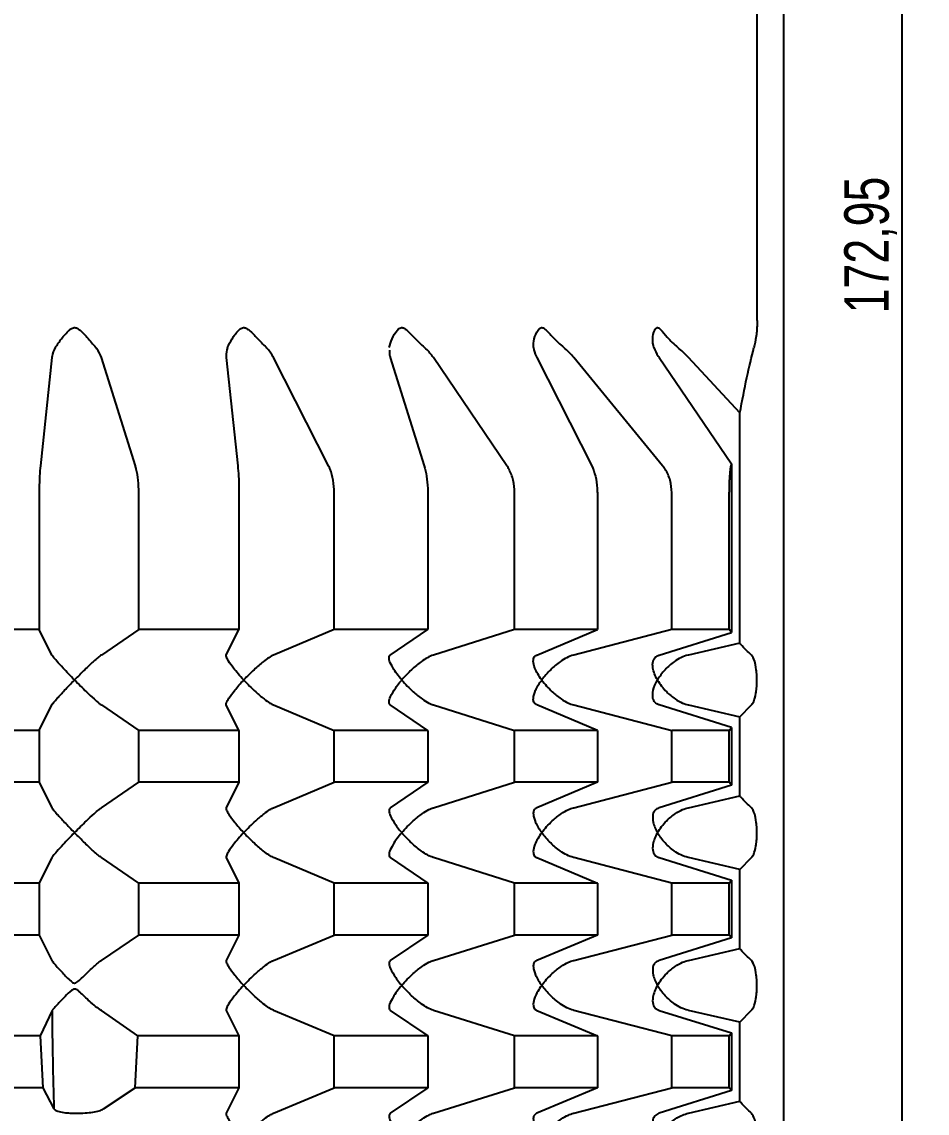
# Model space of a CAD drawing. Header units: millimetres. Extents: x 8 to 832, y 8 to 585.
# Drawn here: x 575.8 to 646.9, y 268.6 to 354.4 of the extents above; entities that cross this region are included whole.
import ezdxf

# ---------------------------------------------------------------- set-up
doc = ezdxf.new("R2010")
doc.units = ezdxf.units.MM
doc.layers.add('DIMENSIONS', color=2, linetype='Continuous')
doc.layers.add('OUTLINE', color=7, linetype='Continuous', lineweight=25)
doc.styles.add('SLDTEXTSTYLE0', font='TXT', dxfattribs={"width": 0.75})
doc.dimstyles.new('SLDDIMSTYLE2', dxfattribs={"dimtxt": 3.5, "dimasz": 2, "dimexe": 0, "dimexo": 0.0625, "dimgap": 0.875, "dimtad": 1, "dimrnd": 1e-09, "dimzin": 12, "dimdsep": 46, "dimtxsty": 'SLDTEXTSTYLE0', "dimsah": 1, "dimcen": 0.09, "dimadec": 0, "dimazin": 3, "dimtfac": 1, "dimtofl": 0, "dimtmove": 0, "dimatfit": 3, "dimfxl": 0, "dimfrac": 2, "dimtolj": 1, "dimtzin": 12, "dimarcsym": 0})

# ---------------------------------------------------------------- blocks, each defined once
blk = doc.blocks.new('_D_114')
at = {"layer": 'DIMENSIONS'}
for p, q in [((636.112, 425.068), (646.929, 425.068)), ((644.929, 425.068), (644.929, 252.118)), ((582.832, 252.118), (646.929, 252.118))]:
    blk.add_line(p, q, dxfattribs=at)
for points in [[(644.929, 425.068), (644.429, 423.068), (645.429, 423.068)], [(644.929, 252.118), (645.429, 254.118), (644.429, 254.118)]]:
    blk.add_solid(points, dxfattribs=at)
at = {"layer": 'DIMENSIONS', "insert": (640.417, 331.481), "char_height": 3.5, "attachment_point": 1, "rotation": 90, "style": 'SLDTEXTSTYLE0'}
blk.add_mtext('172,95', dxfattribs=at)

msp = doc.modelspace()

# ---------------------------------------------------------------- linework, layer by layer
at = {"layer": 'OUTLINE'}
for p, q in [((635.66249, 180.11771), (635.66249, 425.01687)), ((633.57611, 330.91036), (633.57611, 375.36771)), ((578.17685, 328.00481), (577.27455, 319.49639)), ((584.73546, 319.49639), (582.06801, 328.00481)), ((591.87758, 328.00481), (592.77988, 319.49639)), ((599.91471, 319.49639), (595.59868, 328.00481)), ((604.76037, 328.00481), (607.42783, 319.49639)), ((613.92476, 319.49639), (608.14878, 328.00481)), ((616.26219, 328.00481), (620.57822, 319.49639)), ((626.1533, 319.49639), (619.16981, 328.00481)), ((625.88034, 328.00481), (631.54914, 319.65452)), ((632.21954, 323.65015), (628.1801, 328.00481)), ((632.21954, 305.55573), (632.21954, 323.65015)), ((631.52445, 319.49639), (631.54914, 319.65452)), ((631.54914, 319.65452), (631.54914, 306.40502)), ((577.18154, 317.37507), (577.18154, 306.62541)), ((585.01044, 306.62541), (585.01044, 317.37507)), ((592.87289, 317.37507), (592.87289, 306.62541)), ((600.35963, 306.62541), (600.35963, 317.37507)), ((607.70281, 317.37507), (607.70281, 306.62541)), ((614.52018, 306.62541), (614.52018, 317.37507)), ((621.02314, 317.37507), (621.02314, 306.62541)), ((626.87319, 306.62541), (626.87319, 317.37507)), ((631.38927, 306.62541), (631.38927, 317.37507)), ((577.18154, 306.62541), (569.14343, 306.62541)), ((578.17685, 304.63012), (577.18154, 306.62541)), ((585.01044, 306.62541), (582.06801, 304.63012)), ((592.87289, 306.62541), (585.01044, 306.62541)), ((591.87758, 304.63012), (592.87289, 306.62541)), ((600.35963, 306.62541), (595.59868, 304.63012)), ((607.70281, 306.62541), (600.35963, 306.62541)), ((604.76037, 304.63012), (607.70281, 306.62541)), ((614.52018, 306.62541), (608.14878, 304.63012)), ((621.02314, 306.62541), (614.52018, 306.62541)), ((616.26219, 304.63012), (621.02314, 306.62541)), ((626.87319, 306.62541), (619.16981, 304.63012)), ((625.88034, 304.63012), (631.54914, 306.40502)), ((631.38927, 306.62541), (626.87319, 306.62541)), ((631.54914, 306.40502), (631.38927, 306.62541)), ((632.21954, 305.55573), (628.1801, 304.63012)), ((578.18012, 304.62401), (578.17685, 304.63012)), ((582.06801, 304.63012), (582.05877, 304.62401)), ((591.87474, 304.62401), (591.87758, 304.63012)), ((595.59868, 304.63012), (595.58387, 304.62401)), ((604.75154, 304.62401), (604.76037, 304.63012)), ((608.14878, 304.63012), (608.12905, 304.62401)), ((616.24775, 304.62401), (616.26219, 304.63012)), ((619.16981, 304.63012), (619.14602, 304.62401)), ((625.86093, 304.62401), (625.88034, 304.63012)), ((628.1801, 304.63012), (628.1533, 304.62401)), ((577.18154, 298.71002), (578.17685, 300.70531)), ((578.17685, 300.70531), (578.18012, 300.71142)), ((582.05877, 300.71142), (582.06801, 300.70531)), ((582.06801, 300.70531), (585.01044, 298.71002)), ((591.87758, 300.70531), (591.87474, 300.71142)), ((592.87289, 298.71002), (591.87758, 300.70531)), ((595.58387, 300.71142), (595.59868, 300.70531)), ((595.59868, 300.70531), (600.35963, 298.71002)), ((604.76037, 300.70531), (604.75154, 300.71142)), ((607.70281, 298.71002), (604.76037, 300.70531)), ((608.12905, 300.71142), (608.14878, 300.70531)), ((608.14878, 300.70531), (614.52018, 298.71002)), ((616.26219, 300.70531), (616.24775, 300.71142)), ((621.02314, 298.71002), (616.26219, 300.70531)), ((619.14602, 300.71142), (619.16981, 300.70531)), ((619.16981, 300.70531), (626.87319, 298.71002)), ((625.88034, 300.70531), (625.86093, 300.71142)), ((631.54914, 298.9304), (625.88034, 300.70531)), ((628.1533, 300.71142), (628.1801, 300.70531)), ((628.1801, 300.70531), (632.21954, 299.7797)), ((632.21954, 299.7797), (633.13101, 300.71142)), ((632.21954, 293.55573), (632.21954, 299.7797)), ((577.18154, 298.71002), (569.14343, 298.71002)), ((577.18154, 298.71002), (577.18154, 294.6254)), ((585.01044, 294.6254), (585.01044, 298.71002)), ((592.87289, 298.71002), (585.01044, 298.71002)), ((592.87289, 298.71002), (592.87289, 294.6254)), ((600.35963, 294.6254), (600.35963, 298.71002)), ((607.70281, 298.71002), (600.35963, 298.71002)), ((607.70281, 298.71002), (607.70281, 294.6254)), ((614.52018, 294.6254), (614.52018, 298.71002)), ((621.02314, 298.71002), (614.52018, 298.71002)), ((621.02314, 298.71002), (621.02314, 294.6254)), ((631.38927, 298.71002), (626.87319, 298.71002)), ((626.87319, 294.6254), (626.87319, 298.71002)), ((631.38927, 298.71002), (631.54914, 298.9304)), ((631.38927, 294.6254), (631.38927, 298.71002)), ((631.54914, 298.9304), (631.54914, 294.40502)), ((577.18154, 294.6254), (569.14343, 294.6254)), ((577.18154, 294.6254), (578.17685, 292.63012)), ((582.06801, 292.63012), (585.01044, 294.6254)), ((592.87289, 294.6254), (585.01044, 294.6254)), ((592.87289, 294.6254), (591.87758, 292.63012)), ((595.59868, 292.63012), (600.35963, 294.6254)), ((607.70281, 294.6254), (600.35963, 294.6254)), ((607.70281, 294.6254), (604.76037, 292.63012)), ((608.14878, 292.63012), (614.52018, 294.6254)), ((621.02314, 294.6254), (614.52018, 294.6254)), ((621.02314, 294.6254), (616.26219, 292.63012)), ((619.16981, 292.63012), (626.87319, 294.6254)), ((631.54914, 294.40502), (625.88034, 292.63012)), ((631.38927, 294.6254), (626.87319, 294.6254)), ((631.54914, 294.40502), (631.38927, 294.6254)), ((628.1801, 292.63012), (632.21954, 293.55573)), ((578.17685, 292.63012), (578.18012, 292.62401)), ((582.05877, 292.62401), (582.06801, 292.63012)), ((591.87758, 292.63012), (591.87474, 292.62401)), ((595.58387, 292.62401), (595.59868, 292.63012)), ((604.76037, 292.63012), (604.75154, 292.62401)), ((608.12905, 292.62401), (608.14878, 292.63012)), ((616.26219, 292.63012), (616.24775, 292.62401)), ((619.14602, 292.62401), (619.16981, 292.63012)), ((625.88034, 292.63012), (625.86093, 292.62401)), ((628.1533, 292.62401), (628.1801, 292.63012)), ((578.17685, 288.70531), (577.18154, 286.71003)), ((578.18012, 288.71142), (578.17685, 288.70531)), ((582.06801, 288.70531), (582.05877, 288.71142)), ((585.01044, 286.71003), (582.06801, 288.70531)), ((591.87474, 288.71142), (591.87758, 288.70531)), ((591.87758, 288.70531), (592.87289, 286.71003)), ((595.59868, 288.70531), (595.58387, 288.71142)), ((600.35963, 286.71003), (595.59868, 288.70531)), ((604.75154, 288.71142), (604.76037, 288.70531)), ((604.76037, 288.70531), (607.70281, 286.71003)), ((608.14878, 288.70531), (608.12905, 288.71142)), ((614.52018, 286.71003), (608.14878, 288.70531)), ((616.24775, 288.71142), (616.26219, 288.70531)), ((616.26219, 288.70531), (621.02314, 286.71003)), ((619.16981, 288.70531), (619.14602, 288.71142)), ((626.87319, 286.71003), (619.16981, 288.70531)), ((625.86093, 288.71142), (625.88034, 288.70531)), ((625.88034, 288.70531), (631.54914, 286.93041)), ((628.1801, 288.70531), (628.1533, 288.71142)), ((632.21954, 287.7797), (628.1801, 288.70531)), ((632.21954, 287.7797), (633.13101, 288.71142)), ((632.21954, 281.55573), (632.21954, 287.7797)), ((577.18154, 286.71003), (569.14343, 286.71003)), ((577.18154, 286.71003), (577.18154, 282.6254)), ((592.87289, 286.71003), (585.01044, 286.71003)), ((585.01044, 282.6254), (585.01044, 286.71003)), ((592.87289, 286.71003), (592.87289, 282.6254)), ((607.70281, 286.71003), (600.35963, 286.71003)), ((600.35963, 282.6254), (600.35963, 286.71003)), ((607.70281, 286.71003), (607.70281, 282.6254)), ((614.52018, 282.6254), (614.52018, 286.71003)), ((621.02314, 286.71003), (614.52018, 286.71003)), ((621.02314, 286.71003), (621.02314, 282.6254)), ((626.87319, 282.6254), (626.87319, 286.71003)), ((631.38927, 286.71003), (626.87319, 286.71003)), ((631.38927, 286.71003), (631.54914, 286.93041)), ((631.38927, 282.6254), (631.38927, 286.71003)), ((631.54914, 286.93041), (631.54914, 282.40502)), ((577.18154, 282.6254), (569.14343, 282.6254)), ((577.18154, 282.6254), (578.17685, 280.63012)), ((582.06801, 280.63012), (585.01044, 282.6254)), ((592.87289, 282.6254), (585.01044, 282.6254)), ((592.87289, 282.6254), (591.87758, 280.63012)), ((595.59868, 280.63012), (600.35963, 282.6254)), ((607.70281, 282.6254), (600.35963, 282.6254)), ((607.70281, 282.6254), (604.76037, 280.63012)), ((608.14878, 280.63012), (614.52018, 282.6254)), ((621.02314, 282.6254), (614.52018, 282.6254)), ((621.02314, 282.6254), (616.26219, 280.63012)), ((619.16981, 280.63012), (626.87319, 282.6254)), ((631.54914, 282.40502), (625.88034, 280.63012)), ((631.38927, 282.6254), (626.87319, 282.6254)), ((631.54914, 282.40502), (631.38927, 282.6254)), ((628.1801, 280.63012), (632.21954, 281.55573)), ((578.17685, 280.63012), (578.18012, 280.62401)), ((582.05877, 280.62401), (582.06801, 280.63012)), ((591.87758, 280.63012), (591.87474, 280.62401)), ((595.58387, 280.62401), (595.59868, 280.63012)), ((604.76037, 280.63012), (604.75154, 280.62401)), ((608.12905, 280.62401), (608.14878, 280.63012)), ((616.26219, 280.63012), (616.24775, 280.62401)), ((619.14602, 280.62401), (619.16981, 280.63012)), ((625.88034, 280.63012), (625.86093, 280.62401)), ((628.1533, 280.62401), (628.1801, 280.63012)), ((578.18901, 276.6806), (577.2697, 274.71002)), ((578.20919, 276.71142), (578.18901, 276.6806)), ((582.08016, 276.6806), (582.02987, 276.71142)), ((584.92323, 274.71002), (582.08016, 276.6806)), ((591.87474, 276.71142), (591.87758, 276.70531)), ((591.87758, 276.70531), (592.87289, 274.71002)), ((595.59868, 276.70531), (595.58387, 276.71142)), ((600.35963, 274.71002), (595.59868, 276.70531)), ((604.75154, 276.71142), (604.76037, 276.70531)), ((604.76037, 276.70531), (607.70281, 274.71002)), ((608.14878, 276.70531), (608.12905, 276.71142)), ((614.52018, 274.71002), (608.14878, 276.70531)), ((616.24775, 276.71142), (616.26219, 276.70531)), ((616.26219, 276.70531), (621.02314, 274.71002)), ((619.16981, 276.70531), (619.14602, 276.71142)), ((626.87319, 274.71002), (619.16981, 276.70531)), ((625.86093, 276.71142), (625.88034, 276.70531)), ((625.88034, 276.70531), (631.54914, 274.9304)), ((628.1801, 276.70531), (628.1533, 276.71142)), ((632.21954, 275.7797), (628.1801, 276.70531)), ((632.21954, 275.7797), (633.13101, 276.71142)), ((632.21954, 269.55573), (632.21954, 275.7797)), ((577.2697, 274.71002), (569.05528, 274.71002)), ((577.2697, 274.71002), (577.47025, 270.62541)), ((584.72474, 270.62541), (584.92323, 274.71002)), ((592.87289, 274.71002), (584.92323, 274.71002)), ((592.87289, 274.71002), (592.87289, 270.62541)), ((600.35963, 270.62541), (600.35963, 274.71002)), ((607.70281, 274.71002), (600.35963, 274.71002)), ((607.70281, 274.71002), (607.70281, 270.62541)), ((614.52018, 270.62541), (614.52018, 274.71002)), ((621.02314, 274.71002), (614.52018, 274.71002)), ((621.02314, 274.71002), (621.02314, 270.62541)), ((626.87319, 270.62541), (626.87319, 274.71002)), ((631.38927, 274.71002), (626.87319, 274.71002)), ((631.38927, 274.71002), (631.54914, 274.9304)), ((631.38927, 270.62541), (631.38927, 274.71002)), ((631.54914, 274.9304), (631.54914, 270.40503)), ((577.47025, 270.62541), (568.85472, 270.62541)), ((577.47025, 270.62541), (578.33617, 268.95396)), ((582.22733, 268.95396), (584.72474, 270.62541)), ((592.87289, 270.62541), (584.72474, 270.62541)), ((592.87289, 270.62541), (591.87758, 268.63012)), ((595.59868, 268.63012), (600.35963, 270.62541)), ((607.70281, 270.62541), (600.35963, 270.62541)), ((607.70281, 270.62541), (604.76037, 268.63012)), ((608.14878, 268.63012), (614.52018, 270.62541)), ((621.02314, 270.62541), (614.52018, 270.62541)), ((621.02314, 270.62541), (616.26219, 268.63012)), ((619.16981, 268.63012), (626.87319, 270.62541)), ((631.54914, 270.40503), (625.88034, 268.63012)), ((631.38927, 270.62541), (626.87319, 270.62541)), ((631.54914, 270.40503), (631.38927, 270.62541)), ((628.1801, 268.63012), (632.21954, 269.55573)), ((579.79365, 268.62401), (580.45104, 268.62401)), ((591.87758, 268.63012), (591.87474, 268.62401)), ((595.58387, 268.62401), (595.59868, 268.63012)), ((604.76037, 268.63012), (604.75154, 268.62401)), ((608.12905, 268.62401), (608.14878, 268.63012)), ((616.26219, 268.63012), (616.24775, 268.62401)), ((619.14602, 268.62401), (619.16981, 268.63012)), ((625.88034, 268.63012), (625.86093, 268.62401)), ((628.1533, 268.62401), (628.1801, 268.63012))]:
    msp.add_line(p, q, dxfattribs=at)
msp.add_arc((927.22794, 279.46382), 349.05003, 180.4568633, 181.7254304, dxfattribs=at)
for points, knots in [([(578.44345, 328.78904), (578.59701, 329.01365), (578.89696, 329.45238), (579.35044, 330.00451), (579.69466, 330.28315), (579.85032, 330.35806), (579.98877, 330.37097), (580.14572, 330.32842), (580.49431, 330.0944), (581.01248, 329.51704), (581.41149, 329.05367), (581.63937, 328.78904)], [0, 0, 0, 0, 0.2054856, 0.40137398, 0.44817047, 0.48140823, 0.50657292, 0.53170732, 0.57896111, 0.75954055, 1, 1, 1, 1]), ([(591.97049, 328.78904), (592.07868, 329.01365), (592.29003, 329.45238), (592.68503, 330.00451), (593.00104, 330.28315), (593.14698, 330.35806), (593.2789, 330.37097), (593.43057, 330.32842), (593.77392, 330.0944), (594.30529, 329.51704), (594.76448, 329.05367), (595.02673, 328.78904)], [0, 0, 0, 0, 0.20548645, 0.40137452, 0.44817083, 0.4814086, 0.5065731, 0.53170759, 0.57896136, 0.75954069, 1, 1, 1, 1]), ([(604.67552, 328.78904), (604.73363, 329.01365), (604.84713, 329.45238), (605.16639, 330.00451), (605.44038, 330.28315), (605.57022, 330.35806), (605.68986, 330.37097), (605.82961, 330.32842), (606.15271, 330.0944), (606.67405, 329.51704), (607.17336, 329.05367), (607.45852, 328.78904)], [0, 0, 0, 0, 0.20548589, 0.40137416, 0.44817054, 0.48140801, 0.50657271, 0.53170721, 0.57896089, 0.75954035, 1, 1, 1, 1]), ([(616.00329, 328.78904), (616.00877, 329.01365), (616.01946, 329.45238), (616.24903, 330.00451), (616.46902, 330.28315), (616.57709, 330.35806), (616.67921, 330.37097), (616.80095, 330.32842), (617.08968, 330.0944), (617.5782, 329.51704), (618.0958, 329.05367), (618.3914, 328.78904)], [0, 0, 0, 0, 0.20548585, 0.4013741, 0.4481705, 0.48140812, 0.50657276, 0.53170735, 0.5789611, 0.75954039, 1, 1, 1, 1]), ([(625.45871, 328.78904), (625.41132, 329.01365), (625.31874, 329.45238), (625.44858, 330.00451), (625.60495, 330.28316), (625.68653, 330.35806), (625.76667, 330.37097), (625.86507, 330.32842), (626.10681, 330.0944), (626.54117, 329.51704), (627.05444, 329.05367), (627.34757, 328.78904)], [0, 0, 0, 0, 0.20548603, 0.40137402, 0.44817026, 0.48140813, 0.50657284, 0.53170729, 0.57896082, 0.75954022, 1, 1, 1, 1]), ([(633.57611, 330.91036), (633.57486, 330.79576), (633.57205, 330.5372), (633.54559, 330.09572), (633.46779, 329.37704), (633.38546, 329.03829), (633.32488, 328.78904)], [0, 0, 0, 0, 0.09129537, 0.20597749, 0.41575328, 1, 1, 1, 1]), ([(578.44345, 328.78904), (578.3361, 328.56568), (578.21314, 328.30987), (578.18094, 328.03916), (578.17685, 328.00481)], [0, 0, 0, 0, 0.87310548, 1, 1, 1, 1]), ([(582.06801, 328.00481), (581.97259, 328.24026), (581.86298, 328.51077), (581.66502, 328.75712), (581.63937, 328.78904)], [0, 0, 0, 0, 0.8704346, 1, 1, 1, 1]), ([(591.97049, 328.78904), (591.91381, 328.56568), (591.8489, 328.30987), (591.87435, 328.03916), (591.87758, 328.00481)], [0, 0, 0, 0, 0.87310709, 1, 1, 1, 1]), ([(595.59868, 328.00481), (595.45858, 328.24035), (595.29768, 328.51085), (595.05774, 328.75719), (595.02673, 328.78904)], [0, 0, 0, 0, 0.87073452, 1, 1, 1, 1]), ([(604.6922, 328.58259), (604.69054, 328.42677), (604.68854, 328.23845), (604.7498, 328.03919), (604.76037, 328.00481)], [0, 0, 0, 0, 0.82746376, 1, 1, 1, 1]), ([(608.14878, 328.00481), (607.97013, 328.24038), (607.76498, 328.51088), (607.49357, 328.75722), (607.45852, 328.78904)], [0, 0, 0, 0, 0.87085849, 1, 1, 1, 1]), ([(616.00329, 328.78904), (616.05309, 328.56568), (616.11012, 328.30986), (616.24506, 328.03916), (616.26219, 328.00481)], [0, 0, 0, 0, 0.87310259, 1, 1, 1, 1]), ([(619.16981, 328.00481), (618.96042, 328.24039), (618.72, 328.5109), (618.42897, 328.75724), (618.3914, 328.78904)], [0, 0, 0, 0, 0.87092072, 1, 1, 1, 1]), ([(625.45871, 328.78904), (625.55964, 328.56568), (625.67524, 328.30986), (625.85724, 328.03916), (625.88034, 328.00481)], [0, 0, 0, 0, 0.873102819, 1, 1, 1, 1]), ([(628.1801, 328.00481), (627.94913, 328.2404), (627.68394, 328.51091), (627.38602, 328.75725), (627.34757, 328.78904)], [0, 0, 0, 0, 0.87095462, 1, 1, 1, 1]), ([(632.21954, 323.65015), (632.39966, 324.61032), (632.76064, 326.53466), (633.13654, 328.03654), (633.32488, 328.78904)], [0, 0, 0, 0, 0.49895965, 1, 1, 1, 1]), ([(577.27455, 319.49639), (577.252, 319.23702), (577.20688, 318.71812), (577.18372, 317.93774), (577.18198, 317.48917), (577.18154, 317.37507)], [0, 0, 0, 0, 0.42700344, 0.85425789, 1, 1, 1, 1]), ([(585.01044, 317.37507), (585.00018, 317.70865), (584.97966, 318.3758), (584.85601, 319.081), (584.76058, 319.40983), (584.73546, 319.49639)], [0, 0, 0, 0, 0.42420683, 0.84841806, 1, 1, 1, 1]), ([(592.77988, 319.49639), (592.80243, 319.23702), (592.84755, 318.71812), (592.87071, 317.93774), (592.87245, 317.48917), (592.87289, 317.37507)], [0, 0, 0, 0, 0.42700345, 0.85425789, 1, 1, 1, 1]), ([(600.35963, 317.37507), (600.34303, 317.70865), (600.30982, 318.3758), (600.10975, 319.081), (599.95536, 319.40983), (599.91471, 319.49639)], [0, 0, 0, 0, 0.42420649, 0.84841762, 1, 1, 1, 1]), ([(607.42783, 319.49639), (607.49451, 319.23702), (607.6279, 318.71813), (607.69636, 317.93774), (607.7015, 317.48917), (607.70281, 317.37507)], [0, 0, 0, 0, 0.42700456, 0.85425812, 1, 1, 1, 1]), ([(614.52018, 317.37507), (614.49796, 317.70865), (614.45352, 318.3758), (614.18578, 319.081), (613.97915, 319.40983), (613.92476, 319.49639)], [0, 0, 0, 0, 0.42420656, 0.84841828, 1, 1, 1, 1]), ([(620.57822, 319.49639), (620.6861, 319.23702), (620.90193, 318.71813), (621.01271, 317.93774), (621.02103, 317.48917), (621.02314, 317.37507)], [0, 0, 0, 0, 0.42700373, 0.85425781, 1, 1, 1, 1]), ([(626.87319, 317.37507), (626.84633, 317.70865), (626.7926, 318.3758), (626.46889, 319.081), (626.21906, 319.40983), (626.1533, 319.49639)], [0, 0, 0, 0, 0.42420685, 0.84841781, 1, 1, 1, 1]), ([(631.38927, 317.37507), (631.39062, 317.54679), (631.39374, 317.94382), (631.42419, 318.59576), (631.47116, 319.12601), (631.50996, 319.39563), (631.52445, 319.49639)], [0, 0, 0, 0, 0.18693626, 0.4322005, 0.78778204, 1, 1, 1, 1]), ([(633.13101, 304.62401), (632.85575, 304.88297), (632.55173, 305.169), (632.24825, 305.52231), (632.21954, 305.55573)], [0, 0, 0, 0, 0.90540719, 1, 1, 1, 1]), ([(579.95684, 302.66771), (579.95476, 302.66984), (579.64648, 302.98459), (579.13565, 303.51883), (578.58134, 304.12667), (578.27933, 304.47826), (578.20938, 304.58103), (578.18012, 304.62401)], [0, 0, 0, 0, 0.002661061, 0.394340206, 0.66025806, 0.857901346, 1, 1, 1, 1]), ([(582.05877, 304.62401), (581.9777, 304.56484), (581.81608, 304.44688), (581.36427, 304.0473), (580.86582, 303.57547), (580.36417, 303.08056), (580.09285, 302.80653), (579.95892, 302.66984), (579.95684, 302.66771)], [0, 0, 0, 0, 0.18305017, 0.36491175, 0.65750488, 0.82891589, 0.99734164, 1, 1, 1, 1]), ([(593.24859, 302.66771), (593.2466, 302.66984), (592.95186, 302.98458), (592.4884, 303.51884), (592.05204, 304.12667), (591.86488, 304.47826), (591.87183, 304.58103), (591.87474, 304.62401)], [0, 0, 0, 0, 0.00266114, 0.39433996, 0.66025845, 0.85790103, 1, 1, 1, 1]), ([(595.58387, 304.62401), (595.46681, 304.56484), (595.23344, 304.44688), (594.69737, 304.0473), (594.1555, 303.57547), (593.64397, 303.08056), (593.37869, 302.80654), (593.25058, 302.66984), (593.24859, 302.66771)], [0, 0, 0, 0, 0.183051335, 0.364912123, 0.657505335, 0.828916009, 0.997341824, 1, 1, 1, 1]), ([(605.66249, 302.66771), (605.66068, 302.66984), (605.39235, 302.98454), (604.99651, 303.51885), (604.69718, 304.12667), (604.63304, 304.47826), (604.71659, 304.58103), (604.75154, 304.62401)], [0, 0, 0, 0, 0.00266144, 0.39434057, 0.66025858, 0.85790143, 1, 1, 1, 1]), ([(608.12905, 304.62401), (607.98111, 304.56484), (607.68619, 304.44688), (607.08929, 304.0473), (606.52769, 303.57547), (606.02863, 303.08056), (605.78097, 302.80655), (605.6643, 302.66984), (605.66249, 302.66771)], [0, 0, 0, 0, 0.18305047, 0.36491173, 0.65750518, 0.82891601, 0.99734195, 1, 1, 1, 1]), ([(616.65598, 302.66771), (616.65442, 302.66984), (616.42426, 302.98452), (616.11333, 303.51885), (615.9641, 304.12667), (616.02579, 304.47826), (616.18229, 304.58103), (616.24775, 304.62401)], [0, 0, 0, 0, 0.00266164, 0.39434025, 0.66025874, 0.85790176, 1, 1, 1, 1]), ([(619.14602, 304.62401), (618.97367, 304.56484), (618.63009, 304.44688), (617.99845, 304.0473), (617.44167, 303.57547), (616.97687, 303.08056), (616.75771, 302.80655), (616.65753, 302.66984), (616.65598, 302.66771)], [0, 0, 0, 0, 0.18305073, 0.36491204, 0.65750534, 0.82891591, 0.9973419, 1, 1, 1, 1]), ([(625.74859, 302.66771), (625.74736, 302.66984), (625.56545, 302.98455), (625.35297, 303.51884), (625.36039, 304.12667), (625.54521, 304.47826), (625.76782, 304.58103), (625.86093, 304.62401)], [0, 0, 0, 0, 0.00266134, 0.39433986, 0.66025853, 0.85790111, 1, 1, 1, 1]), ([(628.1533, 304.62401), (627.96407, 304.56484), (627.58683, 304.44688), (626.94807, 304.0473), (626.42041, 303.57548), (626.01023, 303.08055), (625.82906, 302.80657), (625.74982, 302.66984), (625.74859, 302.66771)], [0, 0, 0, 0, 0.18305027, 0.36491208, 0.65750535, 0.82891617, 0.99734231, 1, 1, 1, 1]), ([(633.13101, 300.71142), (633.19005, 300.77893), (633.30769, 300.91347), (633.44301, 301.40116), (633.52135, 301.92092), (633.54846, 302.24309), (633.55939, 302.47124), (633.56183, 302.70115), (633.55716, 302.92564), (633.54105, 303.20916), (633.48557, 303.71345), (633.34611, 304.31714), (633.21537, 304.50366), (633.13101, 304.62401)], [0, 0, 0, 0, 0.18330901, 0.36528116, 0.43460558, 0.45987779, 0.48537382, 0.50322436, 0.52107556, 0.5464926, 0.59290422, 0.73732252, 1, 1, 1, 1]), ([(578.18012, 300.71142), (578.22165, 300.77058), (578.30443, 300.88852), (578.65237, 301.28825), (579.19712, 301.88148), (579.68742, 302.39264), (579.95476, 302.66559), (579.95684, 302.66771)], [0, 0, 0, 0, 0.183218332, 0.365245368, 0.658105175, 0.997339474, 1, 1, 1, 1]), ([(579.95684, 302.66771), (579.95892, 302.66559), (580.26727, 302.35087), (580.80313, 301.81659), (581.45116, 301.20876), (581.85482, 300.85717), (581.99862, 300.7544), (582.05877, 300.71142)], [0, 0, 0, 0, 0.00266132, 0.39434089, 0.66025904, 0.85790143, 1, 1, 1, 1]), ([(591.87474, 300.71142), (591.87491, 300.77058), (591.87527, 300.88852), (592.10397, 301.28825), (592.54298, 301.88147), (592.99101, 302.39265), (593.2466, 302.66559), (593.24859, 302.66771)], [0, 0, 0, 0, 0.18321849, 0.36524566, 0.65810558, 0.9973394, 1, 1, 1, 1]), ([(593.24859, 302.66771), (593.25058, 302.66559), (593.54552, 302.35085), (594.08301, 301.81659), (594.79644, 301.20876), (595.2841, 300.85717), (595.49547, 300.7544), (595.58387, 300.71142)], [0, 0, 0, 0, 0.00266114, 0.39434026, 0.66025807, 0.85790164, 1, 1, 1, 1]), ([(604.75154, 300.71142), (604.71036, 300.77058), (604.62827, 300.88852), (604.72774, 301.28825), (605.04182, 301.88146), (605.42799, 302.39268), (605.66068, 302.66559), (605.66249, 302.66771)], [0, 0, 0, 0, 0.18321763, 0.3652446, 0.65810537, 0.9973391, 1, 1, 1, 1]), ([(605.66249, 302.66771), (605.6643, 302.66559), (605.93293, 302.35084), (606.44856, 301.8166), (607.19621, 301.20876), (607.74656, 300.85717), (608.01625, 300.7544), (608.12905, 300.71142)], [0, 0, 0, 0, 0.00266101, 0.3943404, 0.66025864, 0.85790201, 1, 1, 1, 1]), ([(616.24775, 300.71142), (616.16701, 300.77058), (616.00606, 300.88852), (615.97196, 301.28826), (616.14737, 301.88145), (616.45483, 302.3927), (616.65442, 302.66559), (616.65598, 302.66771)], [0, 0, 0, 0, 0.18321783, 0.36524476, 0.65810488, 0.9973389, 1, 1, 1, 1]), ([(616.65598, 302.66771), (616.65753, 302.66559), (616.88817, 302.35084), (617.35933, 301.8166), (618.10855, 301.20876), (618.69753, 300.85717), (619.01376, 300.7544), (619.14602, 300.71142)], [0, 0, 0, 0, 0.00266106, 0.39434038, 0.66025845, 0.85790208, 1, 1, 1, 1]), ([(625.86093, 300.71142), (625.74416, 300.77058), (625.51138, 300.88852), (625.34519, 301.28825), (625.37427, 301.88147), (625.58961, 302.39267), (625.74736, 302.66559), (625.74859, 302.66771)], [0, 0, 0, 0, 0.18321816, 0.36524555, 0.65810561, 0.99733919, 1, 1, 1, 1]), ([(625.74859, 302.66771), (625.74982, 302.66559), (625.93226, 302.35079), (626.33853, 301.81661), (627.05651, 301.20875), (627.6584, 300.85717), (628.00735, 300.7544), (628.1533, 300.71142)], [0, 0, 0, 0, 0.00266065, 0.39434075, 0.66025804, 0.857902, 1, 1, 1, 1]), ([(633.13101, 292.62401), (632.85538, 292.88335), (632.55136, 293.16939), (632.24788, 293.52273), (632.21954, 293.55573)], [0, 0, 0, 0, 0.90661948, 1, 1, 1, 1]), ([(578.18012, 292.62401), (578.22165, 292.56484), (578.30445, 292.44688), (578.65226, 292.0473), (579.08552, 291.57548), (579.55533, 291.08055), (579.82088, 290.80657), (579.95476, 290.66984), (579.95684, 290.66771)], [0, 0, 0, 0, 0.18305109, 0.36491207, 0.6575047, 0.82891599, 0.99734151, 1, 1, 1, 1]), ([(579.95684, 290.66771), (579.95892, 290.66984), (580.26723, 290.9846), (580.80315, 291.51883), (581.45116, 292.12667), (581.85482, 292.47826), (581.99862, 292.58103), (582.05877, 292.62401)], [0, 0, 0, 0, 0.002661713, 0.394340863, 0.660259154, 0.857901531, 1, 1, 1, 1]), ([(591.87474, 292.62401), (591.87492, 292.56484), (591.87528, 292.44688), (592.10389, 292.0473), (592.45301, 291.57548), (592.87048, 291.08055), (593.1186, 290.80656), (593.2466, 290.66984), (593.24859, 290.66771)], [0, 0, 0, 0, 0.18305129, 0.36491244, 0.65750524, 0.82891583, 0.99734143, 1, 1, 1, 1]), ([(593.24859, 290.66771), (593.25058, 290.66984), (593.54548, 290.98462), (594.08302, 291.51882), (594.79644, 292.12668), (595.2841, 292.47826), (595.49547, 292.58103), (595.58387, 292.62401)], [0, 0, 0, 0, 0.002661532, 0.394340227, 0.660258183, 0.857901737, 1, 1, 1, 1]), ([(604.75154, 292.62401), (604.71036, 292.56484), (604.62828, 292.44688), (604.72769, 292.0473), (604.97741, 291.57547), (605.3243, 291.08056), (605.54415, 290.80655), (605.66068, 290.66984), (605.66249, 290.66771)], [0, 0, 0, 0, 0.18305042, 0.36491137, 0.65750502, 0.82891563, 0.99734113, 1, 1, 1, 1]), ([(605.66249, 290.66771), (605.6643, 290.66984), (605.93289, 290.98464), (606.44857, 291.51882), (607.19621, 292.12668), (607.74656, 292.47826), (608.01625, 292.58103), (608.12905, 292.62401)], [0, 0, 0, 0, 0.00266141, 0.39434036, 0.66025875, 0.85790211, 1, 1, 1, 1]), ([(616.24775, 292.62401), (616.16701, 292.56484), (616.00607, 292.44688), (615.97193, 292.0473), (616.11136, 291.57547), (616.37248, 291.08056), (616.55447, 290.80654), (616.65442, 290.66984), (616.65598, 290.66771)], [0, 0, 0, 0, 0.1830506, 0.36491148, 0.65750446, 0.82891579, 0.99734093, 1, 1, 1, 1]), ([(616.65598, 290.66771), (616.65753, 290.66984), (616.88814, 290.98463), (617.35934, 291.51882), (618.10854, 292.12668), (618.69753, 292.47826), (619.01376, 292.58103), (619.14602, 292.62401)], [0, 0, 0, 0, 0.002661455, 0.394340353, 0.660258571, 0.857902175, 1, 1, 1, 1]), ([(625.86093, 292.62401), (625.74416, 292.56484), (625.51138, 292.44688), (625.3452, 292.0473), (625.36823, 291.57547), (625.53217, 291.08055), (625.66836, 290.80655), (625.74736, 290.66984), (625.74859, 290.66771)], [0, 0, 0, 0, 0.183050923, 0.364912259, 0.657505146, 0.828915912, 0.997341226, 1, 1, 1, 1]), ([(625.74859, 290.66771), (625.74982, 290.66984), (625.93223, 290.98468), (626.33853, 291.5188), (627.05651, 292.12668), (627.6584, 292.47826), (628.00735, 292.58103), (628.1533, 292.62401)], [0, 0, 0, 0, 0.00266105, 0.39434072, 0.66025816, 0.8579021, 1, 1, 1, 1]), ([(633.13101, 288.71142), (633.19005, 288.77893), (633.30769, 288.91347), (633.44301, 289.40116), (633.52135, 289.92092), (633.54846, 290.24309), (633.55939, 290.47124), (633.56183, 290.70115), (633.55716, 290.92564), (633.54105, 291.20916), (633.48557, 291.71345), (633.34611, 292.31714), (633.21537, 292.50366), (633.13101, 292.62401)], [0, 0, 0, 0, 0.18330901, 0.36528112, 0.43460558, 0.45987779, 0.48537382, 0.50322436, 0.52107564, 0.54649261, 0.59290428, 0.73732256, 1, 1, 1, 1]), ([(579.95684, 290.66771), (579.95476, 290.66559), (579.64648, 290.35084), (579.13565, 289.8166), (578.58134, 289.20876), (578.27933, 288.85717), (578.20938, 288.7544), (578.18012, 288.71142)], [0, 0, 0, 0, 0.00266106, 0.39434006, 0.66025794, 0.85790125, 1, 1, 1, 1]), ([(582.05877, 288.71142), (581.9777, 288.77058), (581.81611, 288.88852), (581.36414, 289.28825), (580.73745, 289.88147), (580.22632, 290.39267), (579.95892, 290.66559), (579.95684, 290.66771)], [0, 0, 0, 0, 0.1832174, 0.36524488, 0.65810516, 0.99733922, 1, 1, 1, 1]), ([(593.24859, 290.66771), (593.2466, 290.66559), (592.95186, 290.35085), (592.4884, 289.81659), (592.05204, 289.20876), (591.86488, 288.85717), (591.87183, 288.7544), (591.87474, 288.71142)], [0, 0, 0, 0, 0.00266114, 0.39433981, 0.66025833, 0.85790093, 1, 1, 1, 1]), ([(595.58387, 288.71142), (595.46682, 288.77058), (595.23347, 288.88852), (594.69722, 289.28825), (594.016, 289.88147), (593.50635, 290.39265), (593.25058, 290.66559), (593.24859, 290.66771)], [0, 0, 0, 0, 0.183218553, 0.36524524, 0.658105591, 0.997339397, 1, 1, 1, 1]), ([(605.66249, 290.66771), (605.66068, 290.66559), (605.39235, 290.35089), (604.99651, 289.81658), (604.69718, 289.20876), (604.63304, 288.85717), (604.71659, 288.7544), (604.75154, 288.71142)], [0, 0, 0, 0, 0.00266144, 0.39434041, 0.66025846, 0.85790133, 1, 1, 1, 1]), ([(608.12905, 288.71142), (607.98112, 288.77058), (607.68622, 288.88852), (607.08913, 289.28825), (606.38314, 289.88148), (605.89725, 290.39264), (605.6643, 290.66559), (605.66249, 290.66771)], [0, 0, 0, 0, 0.18321768, 0.36524482, 0.6581054, 0.99733952, 1, 1, 1, 1]), ([(616.65598, 290.66771), (616.65442, 290.66559), (616.42426, 290.35091), (616.11333, 289.81658), (615.9641, 289.20876), (616.02579, 288.85717), (616.18229, 288.7544), (616.24775, 288.71142)], [0, 0, 0, 0, 0.00266164, 0.3943401, 0.66025862, 0.85790166, 1, 1, 1, 1]), ([(619.14602, 288.71142), (618.97368, 288.77058), (618.63012, 288.88852), (617.99829, 289.28825), (617.29836, 289.88148), (616.85754, 290.39264), (616.65753, 290.66559), (616.65598, 290.66771)], [0, 0, 0, 0, 0.18321794, 0.36524515, 0.65810558, 0.99733947, 1, 1, 1, 1]), ([(625.74859, 290.66771), (625.74736, 290.66559), (625.56545, 290.35087), (625.35297, 289.81659), (625.36039, 289.20876), (625.54521, 288.85717), (625.76782, 288.7544), (625.86093, 288.71142)], [0, 0, 0, 0, 0.00266134, 0.39433971, 0.66025841, 0.85790101, 1, 1, 1, 1]), ([(628.1533, 288.71142), (627.96408, 288.77058), (627.58687, 288.88853), (626.9479, 289.28825), (626.28468, 289.88149), (625.90803, 290.3926), (625.74982, 290.66559), (625.74859, 290.66771)], [0, 0, 0, 0, 0.18321746, 0.36524514, 0.6581055, 0.99733988, 1, 1, 1, 1]), ([(633.13101, 280.62401), (632.85538, 280.88334), (632.55136, 281.16939), (632.24788, 281.52273), (632.21954, 281.55573)], [0, 0, 0, 0, 0.90661947, 1, 1, 1, 1]), ([(578.18012, 280.62401), (578.22178, 280.56474), (578.30484, 280.4466), (578.60639, 280.09932), (578.86453, 279.81806), (579.00255, 279.66767)], [0, 0, 0, 0, 0.31897104, 0.63586796, 1, 1, 1, 1]), ([(580.96557, 279.66767), (581.1959, 279.88436), (581.56246, 280.22922), (581.91263, 280.52246), (582.02144, 280.59807), (582.05877, 280.62401)], [0, 0, 0, 0, 0.52621615, 0.8374513, 1, 1, 1, 1]), ([(591.87474, 280.62401), (591.87492, 280.56484), (591.87528, 280.44688), (592.10389, 280.0473), (592.453, 279.57547), (592.8705, 279.08057), (593.11856, 278.80652), (593.2466, 278.66984), (593.24859, 278.66772)], [0, 0, 0, 0, 0.18305152, 0.364912708, 0.657505934, 0.828915788, 0.997342218, 1, 1, 1, 1]), ([(593.24859, 278.66772), (593.25058, 278.66984), (593.54557, 278.98453), (594.08299, 279.51885), (594.79645, 280.12667), (595.2841, 280.47827), (595.49547, 280.58103), (595.58387, 280.62401)], [0, 0, 0, 0, 0.00266074, 0.39433991, 0.66025757, 0.85790171, 1, 1, 1, 1]), ([(604.75154, 280.62401), (604.71036, 280.56484), (604.62828, 280.44688), (604.72769, 280.0473), (604.9774, 279.57546), (605.32431, 279.08058), (605.54411, 278.80651), (605.66068, 278.66984), (605.66249, 278.66772)], [0, 0, 0, 0, 0.18305065, 0.36491164, 0.65750571, 0.82891559, 0.99734192, 1, 1, 1, 1]), ([(605.66249, 278.66772), (605.6643, 278.66984), (605.93297, 278.98455), (606.44854, 279.51885), (607.19621, 280.12667), (607.74656, 280.47827), (608.01625, 280.58103), (608.12905, 280.62401)], [0, 0, 0, 0, 0.002660618, 0.394340046, 0.660258143, 0.857902078, 1, 1, 1, 1]), ([(616.24775, 280.62401), (616.16701, 280.56484), (616.00606, 280.44688), (615.97194, 280.04731), (616.11135, 279.57546), (616.37249, 279.08058), (616.55444, 278.8065), (616.65442, 278.66984), (616.65598, 278.66772)], [0, 0, 0, 0, 0.18305083, 0.36491175, 0.65750515, 0.82891576, 0.99734172, 1, 1, 1, 1]), ([(616.65598, 278.66772), (616.65753, 278.66984), (616.88821, 278.98454), (617.35931, 279.51885), (618.10855, 280.12667), (618.69753, 280.47827), (619.01376, 280.58103), (619.14602, 280.62401)], [0, 0, 0, 0, 0.00266067, 0.39434003, 0.66025796, 0.85790215, 1, 1, 1, 1]), ([(625.86093, 280.62401), (625.74416, 280.56484), (625.51138, 280.44688), (625.3452, 280.04731), (625.36822, 279.57546), (625.53218, 279.08057), (625.66834, 278.80651), (625.74736, 278.66984), (625.74859, 278.66772)], [0, 0, 0, 0, 0.18305115, 0.36491253, 0.65750584, 0.82891587, 0.99734201, 1, 1, 1, 1]), ([(625.74859, 278.66772), (625.74982, 278.66984), (625.93229, 278.98459), (626.33852, 279.51883), (627.05652, 280.12667), (627.6584, 280.47826), (628.00735, 280.58103), (628.1533, 280.62401)], [0, 0, 0, 0, 0.00266026, 0.3943404, 0.66025755, 0.85790207, 1, 1, 1, 1]), ([(633.13101, 276.71142), (633.19005, 276.77893), (633.30769, 276.91347), (633.44301, 277.40116), (633.52135, 277.92092), (633.54846, 278.24309), (633.55939, 278.47124), (633.56183, 278.70115), (633.55716, 278.92564), (633.54105, 279.20916), (633.48557, 279.71345), (633.34611, 280.31714), (633.21537, 280.50366), (633.13101, 280.62401)], [0, 0, 0, 0, 0.18330899, 0.36528116, 0.43460544, 0.45987778, 0.48537395, 0.50322432, 0.5210756, 0.54649272, 0.59290428, 0.7373225, 1, 1, 1, 1]), ([(579.00255, 279.66767), (579.21448, 279.43185), (579.45949, 279.15922), (579.7911, 278.90269), (579.89233, 278.85462), (579.97785, 278.84647), (580.09413, 278.87922), (580.44832, 279.14405), (580.73042, 279.42962), (580.96557, 279.66767)], [0, 0, 0, 0, 0.38121656, 0.44071885, 0.47864114, 0.50754336, 0.53640313, 0.61354802, 1, 1, 1, 1]), ([(582.02987, 276.71142), (581.93432, 276.77394), (581.72134, 276.91331), (581.16696, 277.38862), (580.66281, 277.87476), (580.26236, 278.22743), (580.09761, 278.35883), (579.95609, 278.38592), (579.84735, 278.36271), (579.57235, 278.17484), (579.13646, 277.70694), (578.64044, 277.19033), (578.32078, 276.84026), (578.24055, 276.74762), (578.20919, 276.71142)], [0, 0, 0, 0, 0.10327936, 0.23020855, 0.40331096, 0.44535569, 0.4877282, 0.50027833, 0.51285953, 0.54007578, 0.6591859, 0.82863137, 0.93303252, 1, 1, 1, 1]), ([(593.24859, 278.66772), (593.2466, 278.66559), (592.9519, 278.35081), (592.48838, 277.81661), (592.05205, 277.20876), (591.86488, 276.85717), (591.87183, 276.7544), (591.87474, 276.71142)], [0, 0, 0, 0, 0.00266153, 0.39434049, 0.66025859, 0.85790113, 1, 1, 1, 1]), ([(595.58387, 276.71142), (595.46682, 276.77058), (595.23347, 276.88852), (594.69722, 277.28825), (594.01601, 277.88149), (593.50631, 278.39261), (593.25058, 278.66559), (593.24859, 278.66772)], [0, 0, 0, 0, 0.18321855, 0.36524522, 0.65810521, 0.997339, 1, 1, 1, 1]), ([(605.66249, 278.66772), (605.66068, 278.66559), (605.39239, 278.35084), (604.9965, 277.8166), (604.69718, 277.20876), (604.63304, 276.85717), (604.71659, 276.7544), (604.75154, 276.71142)], [0, 0, 0, 0, 0.00266183, 0.39434109, 0.66025872, 0.85790154, 1, 1, 1, 1]), ([(608.12905, 276.71142), (607.98112, 276.77058), (607.68622, 276.88853), (607.08913, 277.28825), (606.38315, 277.88149), (605.89721, 278.3926), (605.6643, 278.66559), (605.66249, 278.66772)], [0, 0, 0, 0, 0.18321767, 0.36524481, 0.65810502, 0.99733913, 1, 1, 1, 1]), ([(616.65598, 278.66772), (616.65442, 278.66559), (616.42429, 278.35086), (616.11331, 277.81659), (615.9641, 277.20876), (616.02579, 276.85717), (616.18229, 276.7544), (616.24775, 276.71142)], [0, 0, 0, 0, 0.002662032, 0.394340773, 0.660258879, 0.857901865, 1, 1, 1, 1]), ([(619.14602, 276.71142), (618.97368, 276.77058), (618.63012, 276.88853), (617.99829, 277.28825), (617.29837, 277.88149), (616.85751, 278.39261), (616.65753, 278.66559), (616.65598, 278.66772)], [0, 0, 0, 0, 0.18321793, 0.36524513, 0.6581052, 0.99733908, 1, 1, 1, 1]), ([(625.74859, 278.66772), (625.74736, 278.66559), (625.56548, 278.35083), (625.35297, 277.8166), (625.36039, 277.20876), (625.54521, 276.85717), (625.76782, 276.7544), (625.86093, 276.71142)], [0, 0, 0, 0, 0.00266174, 0.39434038, 0.66025867, 0.85790122, 1, 1, 1, 1]), ([(628.1533, 276.71142), (627.96408, 276.77058), (627.58687, 276.88853), (626.9479, 277.28825), (626.28469, 277.88151), (625.90801, 278.39256), (625.74982, 278.66559), (625.74859, 278.66772)], [0, 0, 0, 0, 0.183217452, 0.365245127, 0.65810512, 0.997339484, 1, 1, 1, 1]), ([(633.13101, 268.62401), (632.85538, 268.88335), (632.55136, 269.1694), (632.24788, 269.52273), (632.21954, 269.55573)], [0, 0, 0, 0, 0.9066195, 1, 1, 1, 1]), ([(578.33617, 268.95396), (578.37519, 268.91339), (578.45787, 268.8274), (578.83112, 268.7192), (579.30592, 268.64928), (579.65616, 268.63113), (579.79365, 268.62401)], [0, 0, 0, 0, 0.2526246, 0.53545246, 0.81763688, 1, 1, 1, 1]), ([(580.45104, 268.62401), (580.67206, 268.63648), (581.11594, 268.66154), (581.68775, 268.75442), (582.05658, 268.85778), (582.18225, 268.92856), (582.22733, 268.95396)], [0, 0, 0, 0, 0.27910918, 0.56056181, 0.84235034, 1, 1, 1, 1]), ([(591.87474, 268.62401), (591.87492, 268.56484), (591.87528, 268.44688), (592.10389, 268.0473), (592.45301, 267.57548), (592.87048, 267.08055), (593.1186, 266.80656), (593.2466, 266.66984), (593.24859, 266.66771)], [0, 0, 0, 0, 0.18305151, 0.36491269, 0.65750518, 0.8289158, 0.99734143, 1, 1, 1, 1]), ([(593.24859, 266.66771), (593.25058, 266.66984), (593.54548, 266.98462), (594.08302, 267.51882), (594.79644, 268.12668), (595.2841, 268.47826), (595.49547, 268.58103), (595.58387, 268.62401)], [0, 0, 0, 0, 0.00266153, 0.3943406, 0.6602582, 0.85790174, 1, 1, 1, 1]), ([(604.75154, 268.62401), (604.71036, 268.56484), (604.62828, 268.44688), (604.72769, 268.0473), (604.97741, 267.57547), (605.3243, 267.08056), (605.54415, 266.80655), (605.66068, 266.66984), (605.66249, 266.66771)], [0, 0, 0, 0, 0.183050635, 0.364911612, 0.657504959, 0.828915596, 0.997341128, 1, 1, 1, 1]), ([(605.66249, 266.66771), (605.6643, 266.66984), (605.93289, 266.98464), (606.44857, 267.51882), (607.19621, 268.12668), (607.74656, 268.47826), (608.01625, 268.58103), (608.12905, 268.62401)], [0, 0, 0, 0, 0.002661407, 0.394340737, 0.660258767, 0.857902114, 1, 1, 1, 1]), ([(616.24775, 268.62401), (616.16701, 268.56484), (616.00607, 268.44688), (615.97193, 268.0473), (616.11136, 267.57547), (616.37248, 267.08056), (616.55447, 266.80654), (616.65442, 266.66984), (616.65598, 266.66771)], [0, 0, 0, 0, 0.18305081, 0.36491173, 0.6575044, 0.82891577, 0.99734093, 1, 1, 1, 1]), ([(616.65598, 266.66771), (616.65753, 266.66984), (616.88814, 266.98463), (617.35934, 267.51882), (618.10855, 268.12668), (618.69753, 268.47826), (619.01376, 268.58103), (619.14602, 268.62401)], [0, 0, 0, 0, 0.00266145, 0.39434073, 0.66025859, 0.85790218, 1, 1, 1, 1]), ([(625.86093, 268.62401), (625.74416, 268.56484), (625.51138, 268.44688), (625.3452, 268.0473), (625.36823, 267.57547), (625.53217, 267.08055), (625.66836, 266.80655), (625.74736, 266.66984), (625.74859, 266.66771)], [0, 0, 0, 0, 0.183051138, 0.364912505, 0.657505087, 0.828915882, 0.997341226, 1, 1, 1, 1]), ([(625.74859, 266.66771), (625.74982, 266.66984), (625.93223, 266.98468), (626.33853, 267.5188), (627.05651, 268.12668), (627.6584, 268.47826), (628.00735, 268.58103), (628.1533, 268.62401)], [0, 0, 0, 0, 0.00266105, 0.39434109, 0.66025817, 0.85790211, 1, 1, 1, 1]), ([(633.13101, 264.71142), (633.19005, 264.77893), (633.30769, 264.91347), (633.44301, 265.40116), (633.52135, 265.92092), (633.54846, 266.2431), (633.55939, 266.47124), (633.56183, 266.70115), (633.55716, 266.92564), (633.54105, 267.20916), (633.48557, 267.71345), (633.34611, 268.31715), (633.21537, 268.50366), (633.13101, 268.62401)], [0, 0, 0, 0, 0.18330905, 0.36528114, 0.4346056, 0.45987794, 0.48537382, 0.50322452, 0.52107548, 0.5464926, 0.59290416, 0.73732253, 1, 1, 1, 1])]:
    msp.add_open_spline(points, degree=3, knots=knots, dxfattribs=at)

# ---------------------------------------------------------------- dimensions: what is measured, and where the dimension line sits
at = {"layer": 'DIMENSIONS'}
dim = msp.add_linear_dim(base=(644.9291, 252.11771), p1=(635.11249, 425.06771), p2=(581.83226, 252.11771), angle=90, dimstyle='SLDDIMSTYLE2', dxfattribs=at)
dim.commit()
dim.dimension.update_dxf_attribs({"geometry": '_D_114', "text_midpoint": (644.9291, 338.59271), "dimtype": 160})

doc.saveas('drawing.dxf')
